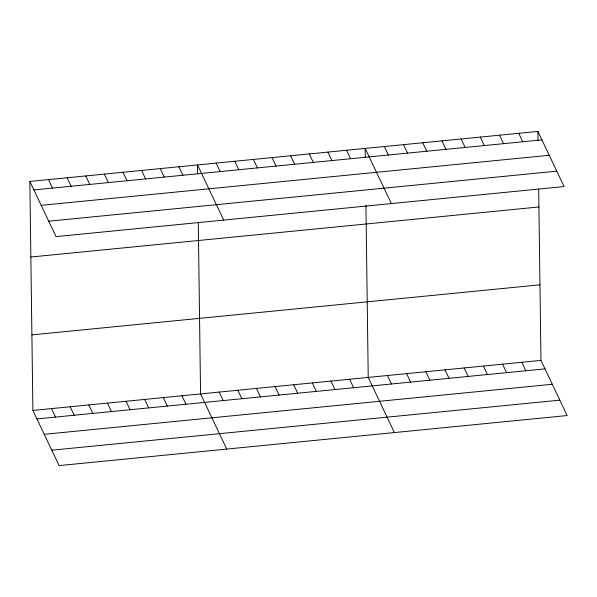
<?xml version="1.0" encoding="UTF-8"?>
<svg xmlns="http://www.w3.org/2000/svg" width="597" height="597" viewBox="0 0 597 597"><rect width="100%" height="100%" fill="white"/><g stroke="black" fill="none" stroke-linecap="round" stroke-linejoin="round"><path stroke-width="0.9" d="M29.85 181.451L537.912 131.407L564.098 186.562L56.036 236.606L29.85 181.451L32.902 410.438L59.088 465.593L567.15 415.549L540.964 360.394L538.681 189.197M33.872 189.928L541.934 139.885M41.186 205.331L549.247 155.287M48.723 221.203L556.785 171.16M30.857 257.016L538.919 206.972M31.895 334.872L539.957 284.829M32.902 410.438L540.964 360.394M36.924 418.915L544.986 368.871M44.238 434.317L552.3 384.274M51.775 450.19L559.837 400.147M518.718 133.303L522.741 141.773M499.525 135.191L503.547 143.668M480.331 137.079L484.354 145.556M461.138 138.974L465.16 147.444M441.944 140.862L445.966 149.34M422.751 142.75L426.773 151.228M521.771 362.282L525.793 370.759M403.557 144.646L407.579 153.116M502.577 364.177L506.599 372.647M384.364 146.534L388.386 155.011M483.383 366.065L487.406 374.543M391.356 203.577L365.17 148.422L365.289 157.317M464.19 367.953L468.212 376.431M346.544 150.257L350.566 158.735M444.996 369.849L449.019 378.319M327.91 152.093L331.939 160.571M425.803 371.737L429.825 380.214M309.283 153.929L313.306 162.406M406.609 373.625L410.632 382.102M290.657 155.765L294.679 164.235M387.416 375.52L391.438 383.99M272.023 157.601L276.053 166.07M394.408 432.564L368.222 377.408L365.931 205.323M253.397 159.436L257.419 167.906M349.588 379.244L353.618 387.722M234.77 161.265L238.793 169.742M330.962 381.08L334.984 389.557M216.136 163.1L220.166 171.578M312.335 382.916L316.358 391.386M223.696 220.092L197.51 164.936L197.629 173.831M293.702 384.752L297.731 393.222M178.884 166.772L182.906 175.249M275.075 386.587L279.097 395.057M160.25 168.608L164.279 177.085M256.449 388.416L260.471 396.893M141.623 170.444L145.646 178.921M237.815 390.251L241.845 398.729M122.997 172.279L127.019 180.749M219.189 392.087L223.211 400.565M104.363 174.115L108.393 182.585M226.748 449.078L200.562 393.923L198.279 222.726M85.737 175.951L89.759 184.421M181.928 395.759L185.958 404.236M67.11 177.779L71.133 186.257M163.302 397.595L167.324 406.072M48.476 179.615L52.506 188.092M144.675 399.43L148.698 407.9M126.042 401.266L130.071 409.736M107.415 403.102L111.438 411.572M88.789 404.93L92.811 413.408M70.155 406.766L74.185 415.243M51.529 408.602L55.551 417.079M537.912 131.407L538.031 140.302"/></g></svg>
